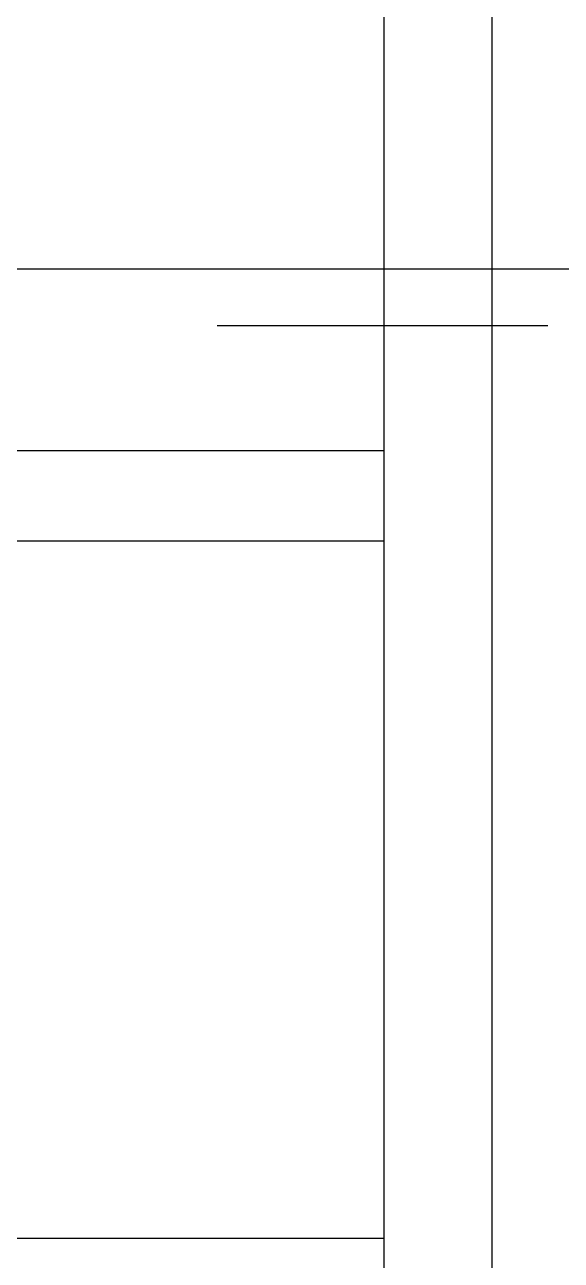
# Model space of a CAD drawing. Extents: x 357 to 2550, y 1547 to 3335.
# Drawn here: x 2089 to 2267.6, y 2109.4 to 2520.4 of the extents above; entities that cross this region are included whole.
import ezdxf

# ---------------------------------------------------------------- set-up
doc = ezdxf.new("R2010")
doc.units = 0
doc.header["$LTSCALE"] = 10
doc.header["$MEASUREMENT"] = 0
doc.layers.add('4', color=4, linetype='CONTINUOUS')
doc.layers.add('TEXT', color=3, linetype='CONTINUOUS')

msp = doc.modelspace()

# ---------------------------------------------------------------- linework, layer by layer
at = {"layer": '4'}
for p, q in [((2208.61, 1898.61), (2208.61, 3048.61)), ((2244.61, 1898.61), (2244.61, 3048.61)), ((2208.61, 2378.61), (1586.95, 2378.61)), ((2208.61, 2348.61), (1589.23, 2348.61)), ((2208.61, 2116.61), (1144.61, 2116.61))]:
    msp.add_line(p, q, dxfattribs=at)
at = {"layer": 'TEXT'}
msp.add_line((2429.97, 2439.09), (606.04, 2439.09), dxfattribs=at)
at = {"layer": 'TEXT', "color": 1}
msp.add_lwpolyline([(2263.08, 2420.21), (2153.05, 2420.21)], dxfattribs=at)

doc.saveas('drawing.dxf')
